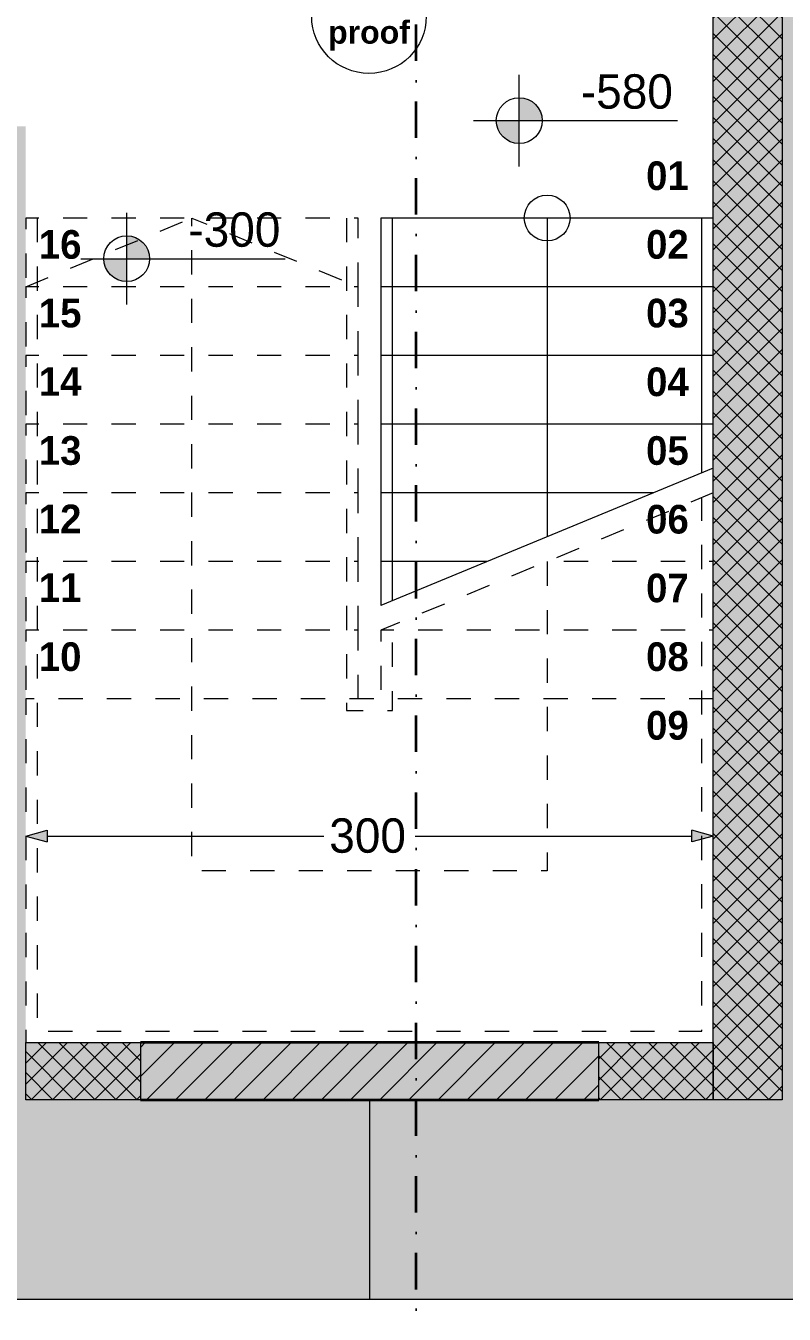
# Model space of a CAD drawing. Header units: millimetres. Extents: x 635850 to 824661, y -5878409 to -5774454.
# Drawn here: x 774835 to 778145, y -5809339 to -5803713 of the extents above; entities that cross this region are included whole.
import ezdxf

# ---------------------------------------------------------------- set-up
doc = ezdxf.new("R2010")
doc.units = ezdxf.units.MM
doc.header["$MEASUREMENT"] = 0
doc.linetypes.add('Dashed', pattern=[211.666667, 105.833333, -105.833333])
doc.linetypes.add('Dot & Dashed', pattern=[335.138881, 158.75, -88.194444, 0, -88.194437])
for name, color, linetype, lineweight, true_color in [('2D Drafting - General_Pen_No__241', 7, 'Continuous', 13, 0xe8e8e8), ('A - Ndertesa 5 - 2D Drafting - General_Pen_No__248', 7, 'Continuous', 13, 0xe8e8e8), ('A - Ndertesa 5 - Dimensioning - General_Pen_No__102', 7, 'Continuous', 13, 0xcccccc), ('A - Ndertesa 5 - Hidden_Pen_No__111', 7, 'Continuous', 13, 0xccccff), ('A - Ndertesa 7 - Muret_Pen_No__102', 7, 'Continuous', 13, 0xcccccc), ('A - Ndertesa 7 - Ndertesa 4 - Dimensionimi Bazik_Pen_No__102', 7, 'Continuous', 13, 0xcccccc), ('A - Ndertesa 7 - Ndertesa 4 - Dimensionimi Bazik_Pen_No__82', 7, 'Continuous', 20, 0xaaaaaa), ('A - Situacioni_Pen_No__82', 7, 'Continuous', 20, 0xaaaaaa), ('Drawing & Figure_Pen_No__82', 7, 'Continuous', 20, 0xaaaaaa), ('Marker - Section_Pen_No__8', 7, 'Continuous', 35, 0xa80f02)]:
    doc.layers.add(name, color=color, linetype=linetype, lineweight=lineweight, true_color=true_color)
for name, color, linetype in [('A - Ndertesa 5 - Dimensioning - General', 7, 'Continuous'), ('A - Ndertesa 7 - Muret', 7, 'Continuous'), ('A - Ndertesa 7 - Ndertesa 4 - Dimensionimi Bazik', 7, 'Continuous'), ('A - Ndertesa 7 - Shtyllat', 7, 'Continuous'), ('Marker - Section', 7, 'Continuous')]:
    doc.layers.add(name, color=color, linetype=linetype)
for name, color, linetype, lineweight in [('A - Ndertesa 5 - Dimensioning - General_Pen_No__101', 252, 'Continuous', 13), ('A - Ndertesa 5 - Drawing & Figure_Pen_No__11', 171, 'Continuous', 18), ('A - Ndertesa 7 - Muret_Pen_No__22', 8, 'Continuous', 35), ('A - Ndertesa 7 - Shtyllat_Pen_No__1', 7, 'Continuous', 13), ('A - Ndertesa 7 - Shtyllat_Pen_No__101', 252, 'Continuous', 13)]:
    doc.layers.add(name, color=color, linetype=linetype, lineweight=lineweight)
doc.styles.add('GENERATED_STYLE_1', font='GOTHIC.TTF')
doc.styles.add('GENERATED_STYLE_3', font='arial.ttf')
doc.styles.add('GENERATED_STYLE_4', font='GOTHIC.TTF')
doc.dimstyles.new('GENERATED_STYLE__1', dxfattribs={"dimtxt": 150, "dimasz": 91.78744, "dimexe": 0.18, "dimexo": 0.0625, "dimgap": 0, "dimtad": 0, "dimdec": 0, "dimlfac": 0.1, "dimzin": 0, "dimdsep": 46, "dimtxsty": 'GENERATED_STYLE_1', "dimblk": 'ARROWHEAD_5', "dimblk1": 'ARROWHEAD_5', "dimblk2": 'ARROWHEAD_5', "dimcen": 0.09, "dimse1": 1, "dimse2": 1, "dimclrd": 256, "dimclre": 256, "dimclrt": 256, "dimadec": 0, "dimazin": 0, "dimtfac": 1, "dimtdec": 4, "dimtmove": 0, "dimatfit": 3, "dimfxl": 0, "dimtolj": 1, "dimtzin": 0, "dimarcsym": 0})
doc.dimstyles.new('GENERATED_STYLE__2', dxfattribs={"dimtxt": 150, "dimasz": 91.78744, "dimexe": 0.18, "dimexo": 0.0625, "dimgap": 0, "dimtad": 0, "dimtih": 1, "dimtoh": 1, "dimdec": 0, "dimlfac": 0.1, "dimzin": 0, "dimdsep": 46, "dimtxsty": 'GENERATED_STYLE_1', "dimblk": 'ARROWHEAD_5', "dimblk1": 'ARROWHEAD_5', "dimblk2": 'ARROWHEAD_5', "dimcen": 0.09, "dimse1": 1, "dimse2": 1, "dimclrd": 256, "dimclre": 256, "dimclrt": 256, "dimadec": 0, "dimazin": 0, "dimtfac": 1, "dimtdec": 4, "dimtmove": 0, "dimatfit": 3, "dimfxl": 0, "dimtolj": 1, "dimtzin": 0, "dimarcsym": 0})
pattern_1 = [(45, (664183.82, -5827429.525), (-45.96194, 45.96194), []), (135, (664183.82, -5827429.525), (45.96194, 45.96194), [])]

# ---------------------------------------------------------------- blocks, each defined once
blk = doc.blocks.new('Wall_277', base_point=(777335, -5808402.4))
at = {"layer": 'A - Ndertesa 7 - Muret_Pen_No__102', "linetype": 'Continuous', "lineweight": 13, "true_color": 0xcccccc}
h = blk.add_hatch(dxfattribs=at)
h.set_pattern_fill('Masonry_Block', color=254, style=0, pattern_type=2)
h.set_pattern_definition([(45, (664183.82, -5827429.525), (-63.63961, 63.63961), [])])
h.paths.add_polyline_path([(777335, -5808152.4), (775335, -5808152.4), (775335, -5808402.4), (777335, -5808402.4)])
at = {"layer": 'A - Ndertesa 7 - Muret_Pen_No__22', "color": 8, "linetype": 'Continuous', "lineweight": 35, "flags": 128}
for points in [[(777335, -5808152.4), (775335, -5808152.4)], [(775335, -5808402.4), (777335, -5808402.4)]]:
    blk.add_lwpolyline(points, dxfattribs=at)
blk = doc.blocks.new('*D1702', base_point=(664183.8, -5827429.5))
at = {"layer": 'A - Ndertesa 7 - Ndertesa 4 - Dimensionimi Bazik_Pen_No__102', "linetype": 'Continuous', "lineweight": 13, "true_color": 0xcccccc}
for points in [[(780674.7, -5803713), (780649.7, -5803806.3), (780699.7, -5803806.3)], [(780674.7, -5809274.6), (780699.7, -5809181.3), (780649.7, -5809181.3)]]:
    blk.add_hatch(color=254, dxfattribs=at).paths.add_polyline_path(points)
at = {"layer": 'A - Ndertesa 7 - Ndertesa 4 - Dimensionimi Bazik_Pen_No__102', "color": 254, "linetype": 'Continuous', "lineweight": 13, "true_color": 0xcccccc}
for p, q in [((780674.7, -5803713), (780649.7, -5803806.3)), ((780674.7, -5803713), (780699.7, -5803806.3)), ((780699.7, -5803806.3), (780649.7, -5803806.3)), ((780674.7, -5806294), (780674.7, -5803806.3)), ((780674.7, -5809181.3), (780674.7, -5806693.6)), ((780649.7, -5809181.3), (780699.7, -5809181.3)), ((780674.7, -5809274.6), (780649.7, -5809181.3)), ((780674.7, -5809274.6), (780699.7, -5809181.3))]:
    blk.add_line(p, q, dxfattribs=at)
at = {"layer": 'A - Ndertesa 7 - Ndertesa 4 - Dimensionimi Bazik_Pen_No__82', "color": 253, "lineweight": 20, "true_color": 0xaaaaaa, "insert": (780749.7, -5806669.6), "char_height": 150, "attachment_point": 7, "rotation": 90, "style": 'GENERATED_STYLE_1'}
blk.add_mtext('\\A1;{\\pql;\\fCentury Gothic|b0|i0|c0|p34;556}', dxfattribs=at)
blk = doc.blocks.new('ARROWHEAD_5')
at = {"linetype": 'Continuous', "lineweight": 0}
blk.add_hatch(color=0, dxfattribs=at).paths.add_polyline_path([(-1, 0.2679), (0, 0), (-1, -0.2679)])
at = {"color": 0, "linetype": 'Continuous', "lineweight": 0}
blk.add_line((0, 0), (-1, 0), dxfattribs=at)
blk = doc.blocks.new('*D1703', base_point=(664183.8, -5827429.5))
at = {"layer": 'A - Ndertesa 7 - Ndertesa 4 - Dimensionimi Bazik_Pen_No__102', "linetype": 'Continuous', "lineweight": 13, "true_color": 0xcccccc}
for points in [[(783529.4, -5803713), (783504.4, -5803806.3), (783554.4, -5803806.3)], [(783529.4, -5809274.6), (783554.4, -5809181.3), (783504.4, -5809181.3)]]:
    blk.add_hatch(color=254, dxfattribs=at).paths.add_polyline_path(points)
at = {"layer": 'A - Ndertesa 7 - Ndertesa 4 - Dimensionimi Bazik_Pen_No__102', "color": 254, "linetype": 'Continuous', "lineweight": 13, "true_color": 0xcccccc}
for p, q in [((783529.4, -5803713), (783504.4, -5803806.3)), ((783529.4, -5803713), (783554.4, -5803806.3)), ((783554.4, -5803806.3), (783504.4, -5803806.3)), ((783529.4, -5806294), (783529.4, -5803806.3)), ((783529.4, -5809181.3), (783529.4, -5806693.6)), ((783504.4, -5809181.3), (783554.4, -5809181.3)), ((783529.4, -5809274.6), (783504.4, -5809181.3)), ((783529.4, -5809274.6), (783554.4, -5809181.3))]:
    blk.add_line(p, q, dxfattribs=at)
at = {"layer": 'A - Ndertesa 7 - Ndertesa 4 - Dimensionimi Bazik_Pen_No__82', "color": 253, "lineweight": 20, "true_color": 0xaaaaaa, "insert": (783604.4, -5806669.6), "char_height": 150, "attachment_point": 7, "rotation": 90, "style": 'GENERATED_STYLE_1'}
blk.add_mtext('\\A1;{\\pql;\\fCentury Gothic|b0|i0|c0|p34;556}', dxfattribs=at)
blk = doc.blocks.new('*D1764', base_point=(664183.8, -5827429.5))
at = {"layer": 'A - Ndertesa 7 - Ndertesa 4 - Dimensionimi Bazik_Pen_No__102', "linetype": 'Continuous', "lineweight": 13, "true_color": 0xcccccc}
for points in [[(774835, -5807251), (774928.3, -5807276), (774928.3, -5807226)], [(777835, -5807251), (777741.7, -5807226), (777741.7, -5807276)]]:
    blk.add_hatch(color=254, dxfattribs=at).paths.add_polyline_path(points)
at = {"layer": 'A - Ndertesa 7 - Ndertesa 4 - Dimensionimi Bazik_Pen_No__102', "color": 254, "linetype": 'Continuous', "lineweight": 13, "true_color": 0xcccccc}
for p, q in [((774835, -5807251), (774928.3, -5807226)), ((774928.3, -5807226), (774928.3, -5807276)), ((777741.7, -5807276), (777741.7, -5807226)), ((777835, -5807251), (777741.7, -5807226)), ((774835, -5807251), (774928.3, -5807276)), ((774928.3, -5807251), (776135.2, -5807251)), ((776534.8, -5807251), (777741.7, -5807251)), ((777835, -5807251), (777741.7, -5807276))]:
    blk.add_line(p, q, dxfattribs=at)
at = {"layer": 'A - Ndertesa 7 - Ndertesa 4 - Dimensionimi Bazik_Pen_No__82', "color": 253, "lineweight": 20, "true_color": 0xaaaaaa, "insert": (776159.2, -5807326), "char_height": 150, "attachment_point": 7, "style": 'GENERATED_STYLE_1'}
blk.add_mtext('\\A1;{\\pql;\\fCentury Gothic|b0|i0|c0|p34;300}', dxfattribs=at)
blk = doc.blocks.new('Level Dimension_22', base_point=(776988.2, -5804127.1))
at = {"layer": 'A - Ndertesa 5 - Dimensioning - General_Pen_No__101', "linetype": 'Continuous', "lineweight": 13}
for points in [[(776988.2, -5804127.1), (777088.2, -5804127.1), (777080.6, -5804088.8), (777058.9, -5804056.4), (777026.5, -5804034.7), (776988.2, -5804027.1)], [(776988.2, -5804127.1), (776888.2, -5804127.1), (776895.8, -5804165.4), (776917.5, -5804197.8), (776949.9, -5804219.5), (776988.2, -5804227.1)]]:
    blk.add_hatch(color=252, dxfattribs=at).paths.add_polyline_path(points)
at = {"layer": 'A - Ndertesa 5 - Dimensioning - General_Pen_No__101', "color": 252, "linetype": 'Continuous', "lineweight": 13}
for p, q in [((776988.2, -5804327.1), (776988.2, -5803927.1)), ((776788.2, -5804127.1), (777679.3, -5804127.1))]:
    blk.add_line(p, q, dxfattribs=at)
blk.add_circle((776988.2, -5804127.1), 100, dxfattribs=at)
at = {"layer": 'A - Ndertesa 5 - Dimensioning - General_Pen_No__101', "color": 252, "lineweight": 13, "insert": (777257.2, -5804077.1), "char_height": 150, "attachment_point": 7, "style": 'GENERATED_STYLE_1'}
blk.add_mtext('\\A1;{\\pql;\\fCentury Gothic|b0|i0|c0|p34;-580}', dxfattribs=at)
blk = doc.blocks.new('Level Dimension_23', base_point=(775275.5, -5804730))
at = {"layer": 'A - Ndertesa 5 - Dimensioning - General_Pen_No__102', "linetype": 'Continuous', "lineweight": 13, "true_color": 0xcccccc}
for points in [[(775275.5, -5804730), (775375.5, -5804730), (775367.9, -5804691.7), (775346.2, -5804659.3), (775313.7, -5804637.6), (775275.5, -5804630)], [(775275.5, -5804730), (775175.5, -5804730), (775183.1, -5804768.3), (775204.8, -5804800.7), (775237.2, -5804822.4), (775275.5, -5804830)]]:
    blk.add_hatch(color=254, dxfattribs=at).paths.add_polyline_path(points)
at = {"layer": 'A - Ndertesa 5 - Dimensioning - General_Pen_No__102', "color": 254, "linetype": 'Continuous', "lineweight": 13, "true_color": 0xcccccc}
for p, q in [((775275.5, -5804930), (775275.5, -5804530)), ((775075.5, -5804730), (775966.6, -5804730))]:
    blk.add_line(p, q, dxfattribs=at)
blk.add_circle((775275.5, -5804730), 100, dxfattribs=at)
at = {"layer": 'A - Ndertesa 5 - Dimensioning - General_Pen_No__102', "color": 254, "lineweight": 13, "true_color": 0xcccccc, "insert": (775544.5, -5804680), "char_height": 150, "attachment_point": 7, "style": 'GENERATED_STYLE_1'}
blk.add_mtext('\\A1;{\\pql;\\fCentury Gothic|b0|i0|c0|p34;-300}', dxfattribs=at)
blk = doc.blocks.new('Column_541', base_point=(777985, -5804752.4))
at = {"layer": 'A - Ndertesa 7 - Shtyllat_Pen_No__101', "linetype": 'Continuous', "lineweight": 13}
h = blk.add_hatch(dxfattribs=at)
h.set_pattern_fill('Concrete_Block', color=252, style=0, pattern_type=2)
h.set_pattern_definition(pattern_1)
h.paths.add_polyline_path([(778135, -5808402.4), (778135, -5801102.4), (777835, -5801102.4), (777835, -5808402.4)])
at = {"layer": 'A - Ndertesa 7 - Shtyllat_Pen_No__1', "color": 7, "linetype": 'Continuous', "lineweight": 13, "flags": 128}
blk.add_lwpolyline([(778135, -5808402.4), (777835, -5808402.4), (777835, -5801102.4), (778135, -5801102.4)], close=True, dxfattribs=at)
blk = doc.blocks.new('Column_545', base_point=(777585, -5808277.4))
at = {"layer": 'A - Ndertesa 7 - Shtyllat_Pen_No__101', "linetype": 'Continuous', "lineweight": 13}
h = blk.add_hatch(dxfattribs=at)
h.set_pattern_fill('Concrete_Block', color=252, style=0, pattern_type=2)
h.set_pattern_definition(pattern_1)
h.paths.add_polyline_path([(777335, -5808402.4), (777835, -5808402.4), (777835, -5808152.4), (777335, -5808152.4)])
at = {"layer": 'A - Ndertesa 7 - Shtyllat_Pen_No__1', "color": 7, "linetype": 'Continuous', "lineweight": 13, "flags": 128}
blk.add_lwpolyline([(777335, -5808402.4), (777335, -5808152.4), (777835, -5808152.4), (777835, -5808402.4)], close=True, dxfattribs=at)
blk = doc.blocks.new('Column_546', base_point=(775085, -5808277.4))
at = {"layer": 'A - Ndertesa 7 - Shtyllat_Pen_No__101', "linetype": 'Continuous', "lineweight": 13}
h = blk.add_hatch(dxfattribs=at)
h.set_pattern_fill('Concrete_Block', color=252, style=0, pattern_type=2)
h.set_pattern_definition(pattern_1)
h.paths.add_polyline_path([(774835, -5808402.4), (775335, -5808402.4), (775335, -5808152.4), (774835, -5808152.4)])
at = {"layer": 'A - Ndertesa 7 - Shtyllat_Pen_No__1', "color": 7, "linetype": 'Continuous', "lineweight": 13, "flags": 128}
blk.add_lwpolyline([(774835, -5808402.4), (774835, -5808152.4), (775335, -5808152.4), (775335, -5808402.4)], close=True, dxfattribs=at)
blk = doc.blocks.new('Cutting Plane_14', base_point=(776538.8, -5811777.1))
at = {"layer": 'Marker - Section_Pen_No__8', "color": 14, "linetype": 'Dot & Dashed', "lineweight": 35, "true_color": 0xa80f02}
blk.add_line((776538.8, -5811577.1), (776538.8, -5789575.3), dxfattribs=at)

msp = doc.modelspace()

# ---------------------------------------------------------------- hatches: boundary and pattern name
at = {"layer": '2D Drafting - General_Pen_No__241', "linetype": 'Continuous', "lineweight": 0, "true_color": 0xf9f9f9}
msp.add_hatch(color=7, dxfattribs=at).paths.add_polyline_path([(760844.8, -5798402.3), (760844.8, -5809201.4, 0.414213), (760918, -5809274.6), (767554.2, -5809274.6), (770619.5, -5809274.6), (784031.6, -5809274.6, 0.198912), (785655, -5808602.2), (785655, -5798251.5), (777961.5, -5798251.2), (777961.5, -5801102.4), (777835, -5801102.4), (777835, -5808152.4), (774835, -5808152.4), (774835, -5804152.4), (772835, -5804152.4), (772835, -5803002.4), (770935, -5803002.4), (770935, -5801102.4), (770801.4, -5801102.4), (770801.4, -5799052.3), (770801.4, -5798251.4), (760995.7, -5798251.4, 0.414214)])

# ---------------------------------------------------------------- linework, layer by layer
at = {"layer": 'A - Ndertesa 5 - 2D Drafting - General_Pen_No__248', "color": 254, "linetype": 'Continuous', "lineweight": 13, "true_color": 0xe8e8e8}
msp.add_circle((776332.6, -5803671.4), 250, dxfattribs=at)
at = {"layer": 'A - Ndertesa 5 - Drawing & Figure_Pen_No__11', "color": 171, "linetype": 'Dashed', "lineweight": 18, "flags": 128}
for points in [[(776285, -5804852.4), (776285, -5804552.4), (774835, -5804552.4), (774835, -5804852.4)], [(774835, -5804852.4), (775560, -5804552.4)], [(774885, -5804552.4), (774885, -5808102.4), (777785, -5808102.4), (777785, -5805773.1)], [(777110, -5806052.4), (777110, -5807402.4), (775560, -5807402.4), (775560, -5804552.4), (776285, -5804852.4)], [(776235, -5804552.4), (776235, -5806702.4), (776435, -5806702.4), (776435, -5806331.7)], [(776285, -5805152.4), (776285, -5804852.4), (774835, -5804852.4), (774835, -5805152.4)], [(776285, -5805452.4), (776285, -5805152.4), (774835, -5805152.4), (774835, -5805452.4)], [(776285, -5805752.4), (776285, -5805452.4), (774835, -5805452.4), (774835, -5805752.4)], [(776285, -5806052.4), (776285, -5805752.4), (774835, -5805752.4), (774835, -5806052.4)], [(777835, -5805752.4), (776385, -5806352.4)], [(776285, -5806352.4), (776285, -5806052.4), (774835, -5806052.4), (774835, -5806352.4)], [(777835, -5806352.4), (777835, -5806052.4), (777110, -5806052.4)], [(776285, -5806652.4), (776285, -5806352.4), (774835, -5806352.4), (774835, -5806652.4)], [(777835, -5806652.4), (777835, -5806352.4), (776385, -5806352.4), (776385, -5806652.4)]]:
    msp.add_lwpolyline(points, dxfattribs=at)
at = {"layer": 'A - Ndertesa 5 - Drawing & Figure_Pen_No__11', "color": 171, "linetype": 'Continuous', "lineweight": 18, "flags": 128}
for points in [[(777835, -5804852.4), (777835, -5804552.4), (776385, -5804552.4), (776385, -5804852.4)], [(776435, -5806223.5), (776435, -5804552.4)], [(777110, -5804552.4), (777110, -5805944.2)], [(777785, -5805664.8), (777785, -5804552.4)], [(777835, -5805152.4), (777835, -5804852.4), (776385, -5804852.4), (776385, -5805152.4)], [(777835, -5805452.4), (777835, -5805152.4), (776385, -5805152.4), (776385, -5805452.4)], [(777835, -5805644.2), (777835, -5805452.4), (776385, -5805452.4), (776385, -5805752.4)], [(777835, -5805644.2), (776385, -5806244.2)], [(777573.4, -5805752.4), (776385, -5805752.4), (776385, -5806052.4)], [(776848.4, -5806052.4), (776385, -5806052.4), (776385, -5806244.2)]]:
    msp.add_lwpolyline(points, dxfattribs=at)
at = {"layer": 'A - Ndertesa 5 - Drawing & Figure_Pen_No__11', "color": 171, "linetype": 'Dashed', "lineweight": 18, "flags": 128}
msp.add_lwpolyline([(777835, -5806652.4), (774835, -5806652.4), (774835, -5808152.4), (777835, -5808152.4)], close=True, dxfattribs=at)
at = {"layer": 'A - Ndertesa 5 - Drawing & Figure_Pen_No__11', "color": 171, "linetype": 'Continuous', "lineweight": 18}
msp.add_circle((777110, -5804552.4), 100, dxfattribs=at)
at = {"layer": 'A - Situacioni_Pen_No__82', "color": 253, "linetype": 'Continuous', "lineweight": 20, "true_color": 0xaaaaaa, "flags": 128}
msp.add_lwpolyline([(776335, -5808402.4), (776335, -5809274.6)], dxfattribs=at)
at = {"layer": 'Drawing & Figure_Pen_No__82', "color": 253, "linetype": 'Continuous', "lineweight": 20, "true_color": 0xaaaaaa, "flags": 128}
msp.add_lwpolyline([(784032.9, -5809274.6), (760918, -5809274.6, -0.414213), (760844.8, -5809201.4), (760844.8, -5798402.3, -0.414214), (760995.7, -5798251.4), (761444.8, -5798251.4)], format="xyb", dxfattribs=at)

# ---------------------------------------------------------------- block references
at = {"layer": 'A - Ndertesa 5 - Dimensioning - General', "color": 252, "lineweight": 13}
msp.add_blockref('Level Dimension_22', (776988.2, -5804127.1), dxfattribs=at)
at = {"layer": 'A - Ndertesa 5 - Dimensioning - General', "color": 254, "lineweight": 13, "true_color": 0xcccccc}
msp.add_blockref('Level Dimension_23', (775275.5, -5804730), dxfattribs=at)
at = {"layer": 'A - Ndertesa 7 - Muret', "color": 8, "lineweight": 35}
msp.add_blockref('Wall_277', (777335, -5808402.4), dxfattribs=at)
at = {"layer": 'A - Ndertesa 7 - Shtyllat', "color": 7, "lineweight": 13}
for name, p in [('Column_541', (777985, -5804752.4)), ('Column_546', (775085, -5808277.4)), ('Column_545', (777585, -5808277.4))]:
    msp.add_blockref(name, p, dxfattribs=at)
at = {"layer": 'Marker - Section', "color": 14, "lineweight": 35, "true_color": 0xa80f02}
msp.add_blockref('Cutting Plane_14', (776538.8, -5811777.1), dxfattribs=at)

# ---------------------------------------------------------------- texts
at = {"layer": 'A - Ndertesa 5 - 2D Drafting - General_Pen_No__248', "color": 254, "linetype": 'Continuous', "lineweight": 13, "true_color": 0xe8e8e8, "insert": (776332.7, -5803821.3), "char_height": 100, "attachment_point": 8, "rotation": 0.0283, "line_spacing_factor": 0.931598, "style": 'GENERATED_STYLE_3'}
msp.add_mtext('\\A1;{\\pqc;\\fArial|b1|i0|c0|p34;Fire\\P\\pqc;\\fArial|b1|i0|c0|p34;proof}', dxfattribs=at)
at = {"layer": 'A - Ndertesa 5 - Hidden_Pen_No__111', "color": 254, "linetype": 'Continuous', "lineweight": 13, "true_color": 0xccccff, "char_height": 125, "attachment_point": 8, "style": 'GENERATED_STYLE_4'}
for s, insert in [('\\A1;{\\pqc;\\fCentury Gothic|b1|i0|c0|p34;01}', (777635, -5804432)), ('\\A1;{\\pqc;\\fCentury Gothic|b1|i0|c0|p34;1\\fCentury Gothic|b1|i0|c0|p34;6}', (774985, -5804732)), ('\\A1;{\\pqc;\\fCentury Gothic|b1|i0|c0|p34;0\\fCentury Gothic|b1|i0|c0|p34;2}', (777635, -5804732)), ('\\A1;{\\pqc;\\fCentury Gothic|b1|i0|c0|p34;1\\fCentury Gothic|b1|i0|c0|p34;5}', (774985, -5805032)), ('\\A1;{\\pqc;\\fCentury Gothic|b1|i0|c0|p34;0\\fCentury Gothic|b1|i0|c0|p34;3}', (777635, -5805032)), ('\\A1;{\\pqc;\\fCentury Gothic|b1|i0|c0|p34;1\\fCentury Gothic|b1|i0|c0|p34;4}', (774985, -5805328.8)), ('\\A1;{\\pqc;\\fCentury Gothic|b1|i0|c0|p34;0\\fCentury Gothic|b1|i0|c0|p34;4}', (777635, -5805332)), ('\\A1;{\\pqc;\\fCentury Gothic|b1|i0|c0|p34;1\\fCentury Gothic|b1|i0|c0|p34;3}', (774985, -5805632)), ('\\A1;{\\pqc;\\fCentury Gothic|b1|i0|c0|p34;0\\fCentury Gothic|b1|i0|c0|p34;5}', (777635, -5805632)), ('\\A1;{\\pqc;\\fCentury Gothic|b1|i0|c0|p34;1\\fCentury Gothic|b1|i0|c0|p34;2}', (774985, -5805928.8)), ('\\A1;{\\pqc;\\fCentury Gothic|b1|i0|c0|p34;0\\fCentury Gothic|b1|i0|c0|p34;6}', (777635, -5805932)), ('\\A1;{\\pqc;\\fCentury Gothic|b1|i0|c0|p34;1\\fCentury Gothic|b1|i0|c0|p34;1}', (774985, -5806228.8)), ('\\A1;{\\pqc;\\fCentury Gothic|b1|i0|c0|p34;0\\fCentury Gothic|b1|i0|c0|p34;7}', (777635, -5806232)), ('\\A1;{\\pqc;\\fCentury Gothic|b1|i0|c0|p34;10}', (774985, -5806532)), ('\\A1;{\\pqc;\\fCentury Gothic|b1|i0|c0|p34;0\\fCentury Gothic|b1|i0|c0|p34;8}', (777635, -5806532)), ('\\A1;{\\pqc;\\fCentury Gothic|b1|i0|c0|p34;0\\fCentury Gothic|b1|i0|c0|p34;9}', (777635, -5806832))]:
    msp.add_mtext(s, dxfattribs=dict(at, insert=insert))

# ---------------------------------------------------------------- dimensions: what is measured, and where the dimension line sits
at = {"layer": 'A - Ndertesa 7 - Ndertesa 4 - Dimensionimi Bazik', "color": 254, "linetype": 'Continuous', "lineweight": 13, "true_color": 0xcccccc}
dim = msp.add_linear_dim(base=(777835, -5807251), p1=(774835, -5801102.4), p2=(777835, -5801102.4), dimstyle='GENERATED_STYLE__2', dxfattribs=at)
dim.commit()
dim.dimension.update_dxf_attribs({"geometry": '*D1764', "text_midpoint": (776330.7, -5807251), "dimtype": 160})
for base, picture, middle in [((780674.7, -5803713), '*D1702', (780674.7, -5806498.1)), ((783529.4, -5803713), '*D1703', (783529.4, -5806498.1))]:
    dim = msp.add_linear_dim(base=base, p1=(762445, -5809274.6), p2=(762445, -5803713), angle=90, dimstyle='GENERATED_STYLE__1', dxfattribs=at)
    dim.commit()
    dim.dimension.update_dxf_attribs({"geometry": picture, "text_midpoint": middle, "dimtype": 160, "text_rotation": 90})

doc.saveas('drawing.dxf')
